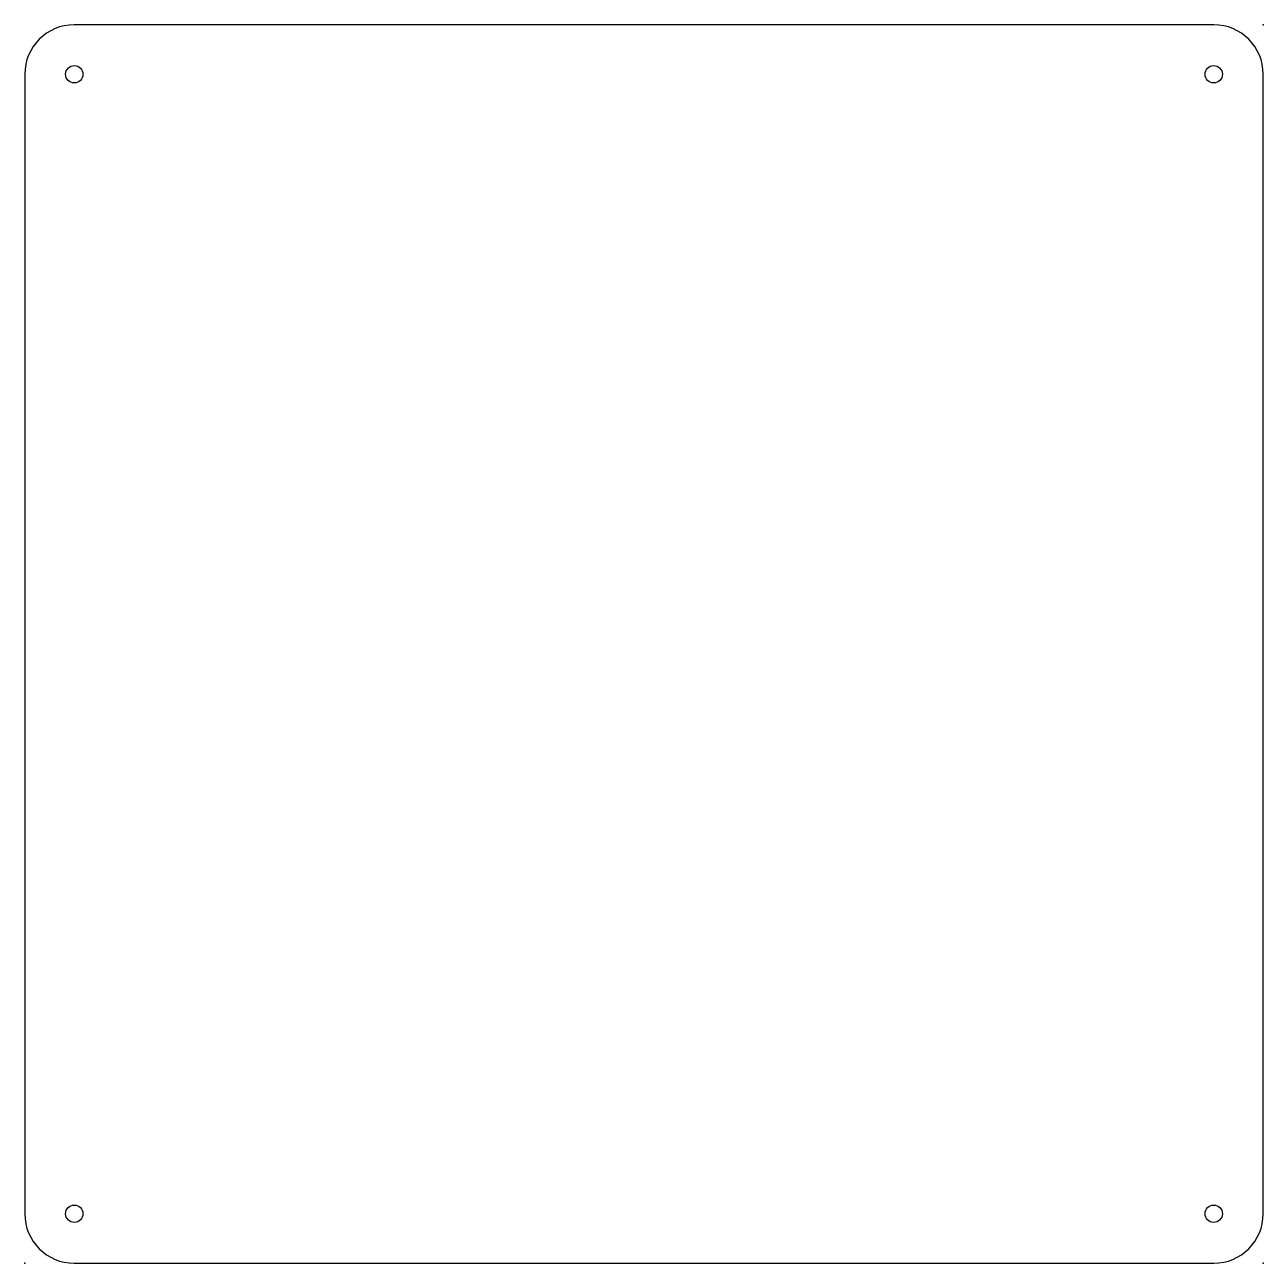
# Model space of a CAD drawing. Header units: centimetres. Extents: x 0 to 25, y 0 to 25.
import ezdxf

# ---------------------------------------------------------------- set-up
doc = ezdxf.new("R2010")
doc.units = ezdxf.units.CM
doc.header["$MEASUREMENT"] = 0
doc.layers.add('Robot bottom v2_Sketch1', color=7, linetype='Continuous')

msp = doc.modelspace()

# ---------------------------------------------------------------- linework, layer by layer
at = {"layer": 'Robot bottom v2_Sketch1'}
for p, q in [((24, 25), (1, 25)), ((0, 24), (0, 1)), ((25, 1), (25, 24)), ((1, 0), (24, 0))]:
    msp.add_line(p, q, dxfattribs=at)
for centre in [(1, 24), (24, 24), (1, 1), (24, 1)]:
    msp.add_circle(centre, 0.175, dxfattribs=at)
for centre, start, end in [((1, 24), 90, 180), ((24, 24), 0, 90), ((1, 1), 180, 270), ((24, 1), 270, 0)]:
    msp.add_arc(centre, 1, start, end, dxfattribs=at)
for p in [(25, 25), (0, 0), (0, 0), (25, 0)]:
    msp.add_point(p, dxfattribs=at)

doc.saveas('drawing.dxf')
